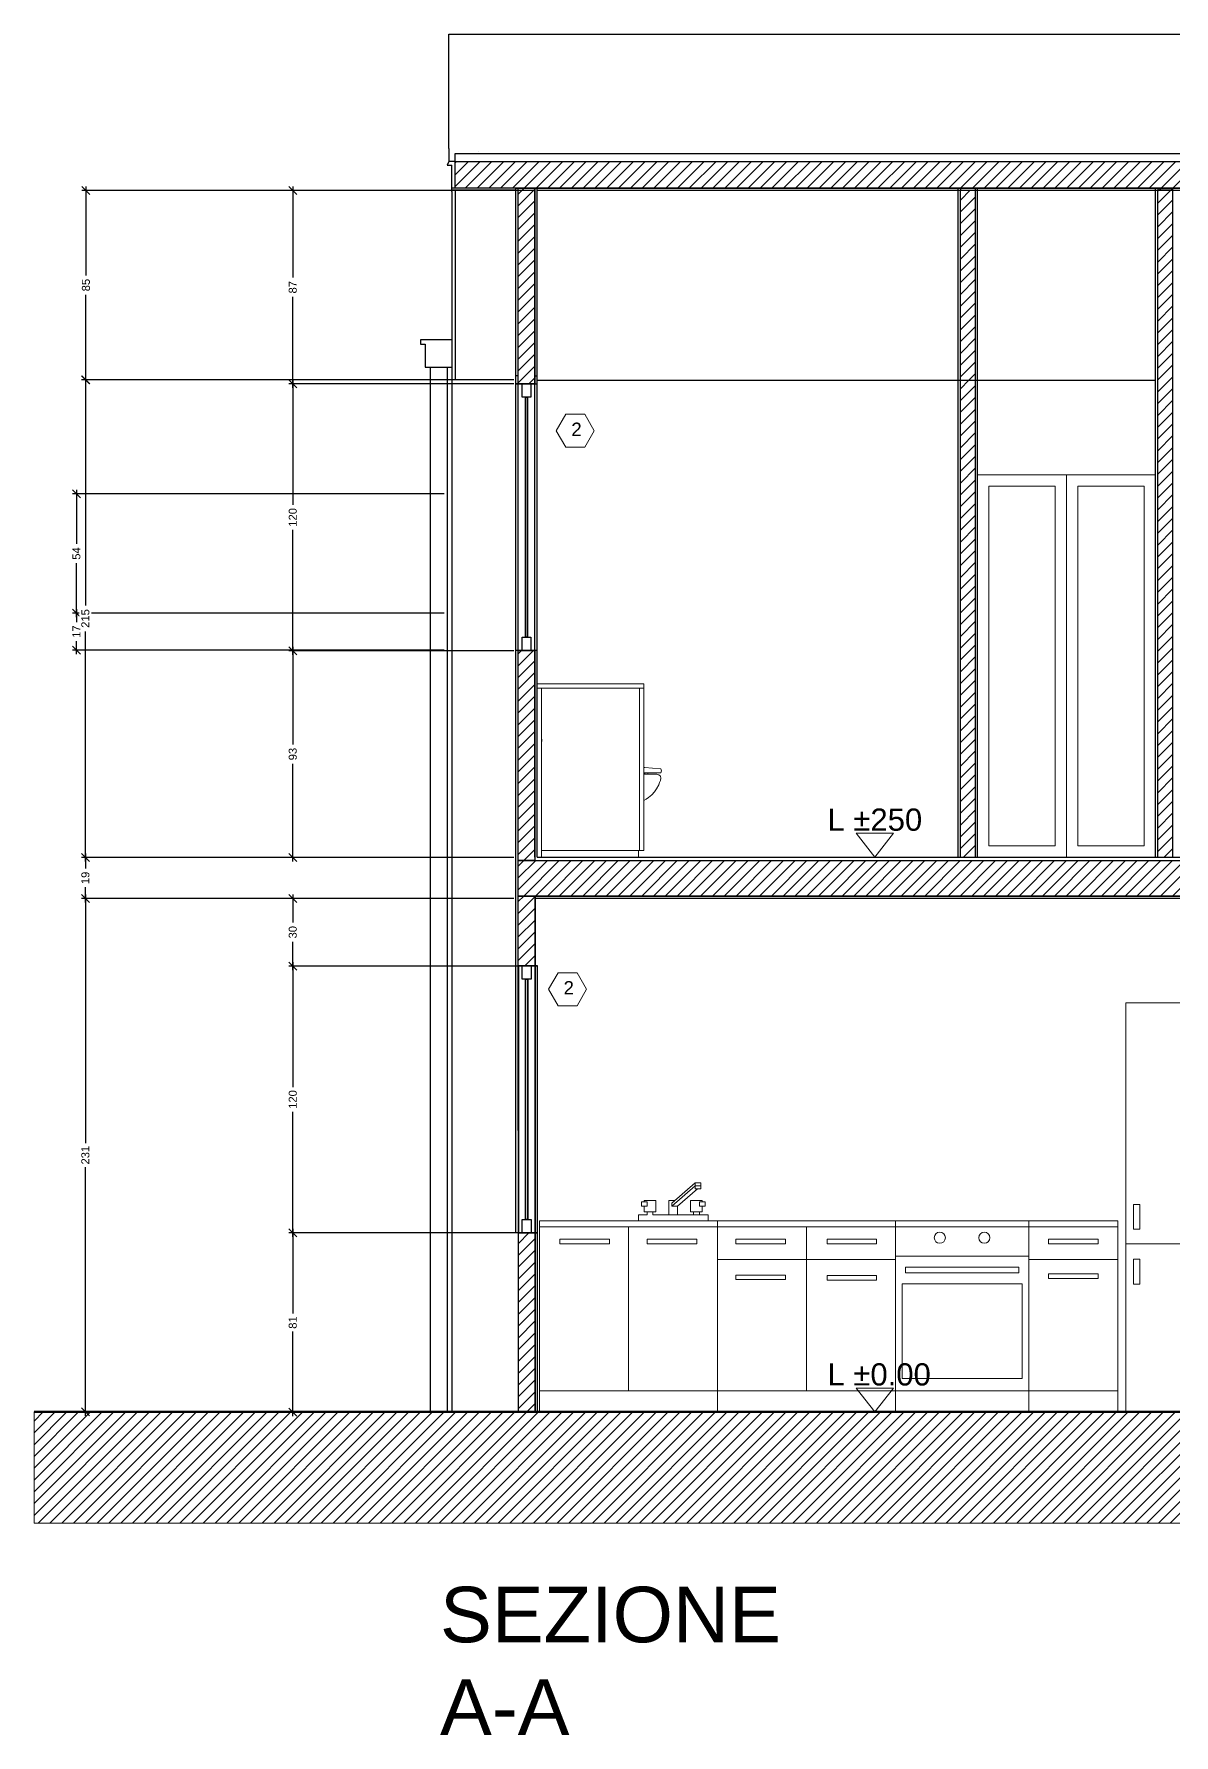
# Model space of a CAD drawing. Header units: centimetres. Extents: x -1332 to 7887, y -608 to 4152.
# Drawn here: x -1332 to -819, y 1661 to 2426 of the extents above; entities that cross this region are included whole.
import ezdxf

# ---------------------------------------------------------------- set-up
doc = ezdxf.new("R2010")
doc.units = ezdxf.units.CM
doc.header["$MEASUREMENT"] = 0
doc.layers.get('DEFPOINTS').update_dxf_attribs({"color": 210})
doc.layers.add('ARREDI', color=252, linetype='Continuous', lineweight=18)
doc.layers.add('NUMERAZIONE', color=30, linetype='Continuous', lineweight=5)
for name, color, linetype in [('INFISSI', 130, 'Continuous'), ('quote nuove', 253, 'Continuous'), ('STRUTTURA', 7, 'Continuous')]:
    doc.layers.add(name, color=color, linetype=linetype)
doc.styles.add('ARIAL', font='Arial.ttf')
doc.styles.get("Standard").update_dxf_attribs({"font": 'Arial.ttf'})
doc.dimstyles.new('TICK_36', dxfattribs={"dimtxt": 3.6, "dimasz": 3.6, "dimexe": 1.8, "dimexo": 1.2, "dimgap": 1.8, "dimtad": 0, "dimdec": 0, "dimzin": 0, "dimdsep": 46, "dimtxsty": 'ARIAL', "dimblk": 'OBLIQUE', "dimcen": 1.8, "dimdle": 1.8, "dimclrd": 256, "dimclrt": 256, "dimadec": 0, "dimazin": 0, "dimtfac": 1, "dimtdec": 0, "dimtmove": 1, "dimatfit": 3, "dimldrblk": 'OPEN90', "dimfxl": 1, "dimtfill": 1, "dimtolj": 1, "dimtzin": 0, "dimarcsym": 0})

# ---------------------------------------------------------------- blocks, each defined once
blk = doc.blocks.new('_Oblique')
at = {"color": 0, "linetype": 'ByBlock', "lineweight": -2}
blk.add_line((-0.5, -0.5), (0.5, 0.5), dxfattribs=at)
blk = doc.blocks.new('*D195')
at = {"layer": 'DEFPOINTS', "color": 0, "transparency": 16777216}
for p in [(-1215.44, 1887.05), (-1113.7, 1887.05), (-1113.7, 1806.49)]:
    blk.add_point(p, dxfattribs=at)
at = {"layer": 'quote nuove', "color": 0, "lineweight": -2, "transparency": 16777216}
for p, q in [((-1114.9, 1887.05), (-1217.24, 1887.05)), ((-1114.9, 1806.49), (-1217.24, 1806.49))]:
    blk.add_line(p, q, dxfattribs=at)
at = {"layer": 'quote nuove', "lineweight": -2, "transparency": 16777216}
for p, q in [((-1215.44, 1888.85), (-1215.44, 1850.81)), ((-1215.44, 1804.69), (-1215.44, 1842.74))]:
    blk.add_line(p, q, dxfattribs=at)
at = {"layer": 'quote nuove', "lineweight": -2, "transparency": 16777216, "xscale": 3.6, "yscale": 3.6, "zscale": 3.6}
for p, rotation in [((-1215.44, 1887.05), 90), ((-1215.44, 1806.49), 270)]:
    blk.add_blockref('_Oblique', p, dxfattribs=dict(at, rotation=rotation))
at = {"layer": 'quote nuove', "transparency": 16777216, "insert": (-1215.44, 1846.77), "char_height": 3.6, "attachment_point": 5, "rotation": 90, "style": 'ARIAL', "bg_fill": 3, "box_fill_scale": 1.25, "bg_fill_color": 256, "bg_fill_true_color": 13158600, "bg_fill_transparency": 0}
blk.add_mtext('\\A1;81', dxfattribs=at)
blk = doc.blocks.new('_Open90')
at = {"color": 0, "linetype": 'ByBlock', "lineweight": -2}
for p, q in [((0, 0), (-1, 0)), ((-0.5, 0.5), (0, 0)), ((0, 0), (-0.5, -0.5))]:
    blk.add_line(p, q, dxfattribs=at)
blk = doc.blocks.new('*D196')
at = {"layer": 'DEFPOINTS', "color": 0, "transparency": 16777216}
for p in [(-1215.44, 2007.12), (-1113.79, 2007.12), (-1113.73, 1887.08)]:
    blk.add_point(p, dxfattribs=at)
at = {"layer": 'quote nuove', "color": 0, "lineweight": -2, "transparency": 16777216}
for p, q in [((-1114.99, 2007.12), (-1217.24, 2007.12)), ((-1114.93, 1887.08), (-1217.24, 1887.08))]:
    blk.add_line(p, q, dxfattribs=at)
at = {"layer": 'quote nuove', "lineweight": -2, "transparency": 16777216}
for p, q in [((-1215.44, 2008.92), (-1215.44, 1952.7)), ((-1215.44, 1885.28), (-1215.44, 1941.5))]:
    blk.add_line(p, q, dxfattribs=at)
at = {"layer": 'quote nuove', "lineweight": -2, "transparency": 16777216, "xscale": 3.6, "yscale": 3.6, "zscale": 3.6}
for p, rotation in [((-1215.44, 2007.12), 90), ((-1215.44, 1887.08), 270)]:
    blk.add_blockref('_Oblique', p, dxfattribs=dict(at, rotation=rotation))
at = {"layer": 'quote nuove', "transparency": 16777216, "insert": (-1215.44, 1947.1), "char_height": 3.6, "attachment_point": 5, "rotation": 90, "style": 'ARIAL', "bg_fill": 3, "box_fill_scale": 1.25, "bg_fill_color": 256, "bg_fill_true_color": 13158600, "bg_fill_transparency": 0}
blk.add_mtext('\\A1;120', dxfattribs=at)
blk = doc.blocks.new('*D197')
at = {"layer": 'DEFPOINTS', "color": 0, "transparency": 16777216}
for p in [(-1215.44, 2037.49), (-1115.06, 2037.49), (-1115.06, 2007.12)]:
    blk.add_point(p, dxfattribs=at)
at = {"layer": 'quote nuove', "color": 0, "lineweight": -2, "transparency": 16777216}
for p, q in [((-1116.26, 2037.49), (-1217.24, 2037.49)), ((-1116.26, 2007.12), (-1217.24, 2007.12))]:
    blk.add_line(p, q, dxfattribs=at)
at = {"layer": 'quote nuove', "lineweight": -2, "transparency": 16777216}
for p, q in [((-1215.44, 2039.29), (-1215.44, 2026.68)), ((-1215.44, 2005.32), (-1215.44, 2017.94))]:
    blk.add_line(p, q, dxfattribs=at)
at = {"layer": 'quote nuove', "lineweight": -2, "transparency": 16777216, "xscale": 3.6, "yscale": 3.6, "zscale": 3.6}
for p, rotation in [((-1215.44, 2037.49), 90), ((-1215.44, 2007.12), 270)]:
    blk.add_blockref('_Oblique', p, dxfattribs=dict(at, rotation=rotation))
at = {"layer": 'quote nuove', "transparency": 16777216, "insert": (-1215.44, 2022.31), "char_height": 3.6, "attachment_point": 5, "rotation": 90, "style": 'ARIAL', "bg_fill": 3, "box_fill_scale": 1.25, "bg_fill_color": 256, "bg_fill_true_color": 13158600, "bg_fill_transparency": 0}
blk.add_mtext('\\A1;30', dxfattribs=at)
blk = doc.blocks.new('*D198')
at = {"layer": 'DEFPOINTS', "color": 0, "transparency": 16777216}
for p in [(-1215.44, 2148.89), (-1114.8, 2148.89), (-1114.8, 2055.99)]:
    blk.add_point(p, dxfattribs=at)
at = {"layer": 'quote nuove', "lineweight": -2, "transparency": 16777216}
for p, q in [((-1215.44, 2150.69), (-1215.44, 2106.82)), ((-1215.44, 2054.19), (-1215.44, 2098.07))]:
    blk.add_line(p, q, dxfattribs=at)
at = {"layer": 'quote nuove', "color": 0, "lineweight": -2, "transparency": 16777216}
for p, q in [((-1116, 2148.89), (-1217.24, 2148.89)), ((-1116, 2055.99), (-1217.24, 2055.99))]:
    blk.add_line(p, q, dxfattribs=at)
at = {"layer": 'quote nuove', "lineweight": -2, "transparency": 16777216, "xscale": 3.6, "yscale": 3.6, "zscale": 3.6}
for p, rotation in [((-1215.44, 2148.89), 90), ((-1215.44, 2055.99), 270)]:
    blk.add_blockref('_Oblique', p, dxfattribs=dict(at, rotation=rotation))
at = {"layer": 'quote nuove', "transparency": 16777216, "insert": (-1215.44, 2102.44), "char_height": 3.6, "attachment_point": 5, "rotation": 90, "style": 'ARIAL', "bg_fill": 3, "box_fill_scale": 1.25, "bg_fill_color": 256, "bg_fill_true_color": 13158600, "bg_fill_transparency": 0}
blk.add_mtext('\\A1;93', dxfattribs=at)
blk = doc.blocks.new('*D199')
at = {"layer": 'DEFPOINTS', "color": 0, "transparency": 16777216}
for p in [(-1215.44, 2268.89), (-1114.8, 2268.89), (-1114.8, 2148.89)]:
    blk.add_point(p, dxfattribs=at)
at = {"layer": 'quote nuove', "color": 0, "lineweight": -2, "transparency": 16777216}
for p, q in [((-1116, 2268.89), (-1217.24, 2268.89)), ((-1116, 2148.89), (-1217.24, 2148.89))]:
    blk.add_line(p, q, dxfattribs=at)
at = {"layer": 'quote nuove', "lineweight": -2, "transparency": 16777216}
for p, q in [((-1215.44, 2270.69), (-1215.44, 2214.49)), ((-1215.44, 2147.09), (-1215.44, 2203.29))]:
    blk.add_line(p, q, dxfattribs=at)
at = {"layer": 'quote nuove', "lineweight": -2, "transparency": 16777216, "xscale": 3.6, "yscale": 3.6, "zscale": 3.6}
for p, rotation in [((-1215.44, 2268.89), 90), ((-1215.44, 2148.89), 270)]:
    blk.add_blockref('_Oblique', p, dxfattribs=dict(at, rotation=rotation))
at = {"layer": 'quote nuove', "transparency": 16777216, "insert": (-1215.44, 2208.89), "char_height": 3.6, "attachment_point": 5, "rotation": 90, "style": 'ARIAL', "bg_fill": 3, "box_fill_scale": 1.25, "bg_fill_color": 256, "bg_fill_true_color": 13158600, "bg_fill_transparency": 0}
blk.add_mtext('\\A1;120', dxfattribs=at)
blk = doc.blocks.new('*D200')
at = {"layer": 'DEFPOINTS', "color": 0, "transparency": 16777216}
for p in [(-1215.44, 2355.9), (-1114.8, 2355.9), (-1114.8, 2268.89)]:
    blk.add_point(p, dxfattribs=at)
at = {"layer": 'quote nuove', "lineweight": -2, "transparency": 16777216}
for p, q in [((-1215.44, 2357.7), (-1215.44, 2316.78)), ((-1215.44, 2267.09), (-1215.44, 2308.01))]:
    blk.add_line(p, q, dxfattribs=at)
at = {"layer": 'quote nuove', "color": 0, "lineweight": -2, "transparency": 16777216}
for p, q in [((-1116, 2355.9), (-1217.24, 2355.9)), ((-1116, 2268.89), (-1217.24, 2268.89))]:
    blk.add_line(p, q, dxfattribs=at)
at = {"layer": 'quote nuove', "lineweight": -2, "transparency": 16777216, "xscale": 3.6, "yscale": 3.6, "zscale": 3.6}
for p, rotation in [((-1215.44, 2355.9), 90), ((-1215.44, 2268.89), 270)]:
    blk.add_blockref('_Oblique', p, dxfattribs=dict(at, rotation=rotation))
at = {"layer": 'quote nuove', "transparency": 16777216, "insert": (-1215.44, 2312.4), "char_height": 3.6, "attachment_point": 5, "rotation": 90, "style": 'ARIAL', "bg_fill": 3, "box_fill_scale": 1.25, "bg_fill_color": 256, "bg_fill_true_color": 13158600, "bg_fill_transparency": 0}
blk.add_mtext('\\A1;87', dxfattribs=at)
blk = doc.blocks.new('*D201')
at = {"layer": 'DEFPOINTS', "color": 0, "transparency": 16777216}
for p in [(-1308.7, 2037.49), (-1114.8, 2037.49), (-1113.7, 1806.59)]:
    blk.add_point(p, dxfattribs=at)
at = {"layer": 'quote nuove', "color": 0, "lineweight": -2, "transparency": 16777216}
for p, q in [((-1116, 2037.49), (-1310.5, 2037.49)), ((-1114.9, 1806.59), (-1310.5, 1806.59))]:
    blk.add_line(p, q, dxfattribs=at)
at = {"layer": 'quote nuove', "lineweight": -2, "transparency": 16777216}
for p, q in [((-1308.7, 2039.29), (-1308.7, 1927.5)), ((-1308.7, 1804.79), (-1308.7, 1916.58))]:
    blk.add_line(p, q, dxfattribs=at)
at = {"layer": 'quote nuove', "lineweight": -2, "transparency": 16777216, "xscale": 3.6, "yscale": 3.6, "zscale": 3.6}
for p, rotation in [((-1308.7, 2037.49), 90), ((-1308.7, 1806.59), 270)]:
    blk.add_blockref('_Oblique', p, dxfattribs=dict(at, rotation=rotation))
at = {"layer": 'quote nuove', "transparency": 16777216, "insert": (-1308.7, 1922.04), "char_height": 3.6, "attachment_point": 5, "rotation": 90, "style": 'ARIAL', "bg_fill": 3, "box_fill_scale": 1.25, "bg_fill_color": 256, "bg_fill_true_color": 13158600, "bg_fill_transparency": 0}
blk.add_mtext('\\A1;231', dxfattribs=at)
blk = doc.blocks.new('*D193')
at = {"layer": 'DEFPOINTS', "color": 0, "transparency": 16777216}
for p in [(-1308.7, 2055.99), (-1114.8, 2055.99), (-1114.8, 2037.49)]:
    blk.add_point(p, dxfattribs=at)
at = {"layer": 'quote nuove', "color": 0, "lineweight": -2, "transparency": 16777216}
for p, q in [((-1116, 2055.99), (-1310.5, 2055.99)), ((-1116, 2037.49), (-1310.5, 2037.49))]:
    blk.add_line(p, q, dxfattribs=at)
at = {"layer": 'quote nuove', "lineweight": -2, "transparency": 16777216}
for p, q in [((-1308.7, 2057.79), (-1308.7, 2050.96)), ((-1308.7, 2035.69), (-1308.7, 2042.53))]:
    blk.add_line(p, q, dxfattribs=at)
at = {"layer": 'quote nuove', "lineweight": -2, "transparency": 16777216, "xscale": 3.6, "yscale": 3.6, "zscale": 3.6}
for p, rotation in [((-1308.7, 2055.99), 90), ((-1308.7, 2037.49), 270)]:
    blk.add_blockref('_Oblique', p, dxfattribs=dict(at, rotation=rotation))
at = {"layer": 'quote nuove', "transparency": 16777216, "insert": (-1308.7, 2046.74), "char_height": 3.6, "attachment_point": 5, "rotation": 90, "style": 'ARIAL', "bg_fill": 3, "box_fill_scale": 1.25, "bg_fill_color": 256, "bg_fill_true_color": 13158600, "bg_fill_transparency": 0}
blk.add_mtext('\\A1;19', dxfattribs=at)
blk = doc.blocks.new('*D202')
at = {"layer": 'DEFPOINTS', "color": 0, "transparency": 16777216}
for p in [(-1312.74, 2165.8), (-1146.23, 2165.8), (-1146.23, 2149.2)]:
    blk.add_point(p, dxfattribs=at)
at = {"layer": 'quote nuove', "color": 0, "lineweight": -2, "transparency": 16777216}
for p, q in [((-1147.43, 2165.8), (-1314.54, 2165.8)), ((-1147.43, 2149.2), (-1314.54, 2149.2))]:
    blk.add_line(p, q, dxfattribs=at)
at = {"layer": 'quote nuove', "lineweight": -2, "transparency": 16777216}
for p, q in [((-1312.74, 2167.6), (-1312.74, 2161.71)), ((-1312.74, 2147.4), (-1312.74, 2153.29))]:
    blk.add_line(p, q, dxfattribs=at)
at = {"layer": 'quote nuove', "lineweight": -2, "transparency": 16777216, "xscale": 3.6, "yscale": 3.6, "zscale": 3.6}
for p, rotation in [((-1312.74, 2165.8), 90), ((-1312.74, 2149.2), 270)]:
    blk.add_blockref('_Oblique', p, dxfattribs=dict(at, rotation=rotation))
at = {"layer": 'quote nuove', "transparency": 16777216, "insert": (-1312.74, 2157.5), "char_height": 3.6, "attachment_point": 5, "rotation": 90, "style": 'ARIAL', "bg_fill": 3, "box_fill_scale": 1.25, "bg_fill_color": 256, "bg_fill_true_color": 13158600, "bg_fill_transparency": 0}
blk.add_mtext('\\A1;17', dxfattribs=at)
blk = doc.blocks.new('*D203')
at = {"layer": 'DEFPOINTS', "color": 0, "transparency": 16777216}
for p in [(-1312.74, 2219.48), (-1146.23, 2219.48), (-1146.23, 2165.8)]:
    blk.add_point(p, dxfattribs=at)
at = {"layer": 'quote nuove', "color": 0, "lineweight": -2, "transparency": 16777216}
for p, q in [((-1147.43, 2219.48), (-1314.54, 2219.48)), ((-1147.43, 2165.8), (-1314.54, 2165.8))]:
    blk.add_line(p, q, dxfattribs=at)
at = {"layer": 'quote nuove', "lineweight": -2, "transparency": 16777216}
for p, q in [((-1312.74, 2221.28), (-1312.74, 2197.01)), ((-1312.74, 2164), (-1312.74, 2188.27))]:
    blk.add_line(p, q, dxfattribs=at)
at = {"layer": 'quote nuove', "lineweight": -2, "transparency": 16777216, "xscale": 3.6, "yscale": 3.6, "zscale": 3.6}
for p, rotation in [((-1312.74, 2219.48), 90), ((-1312.74, 2165.8), 270)]:
    blk.add_blockref('_Oblique', p, dxfattribs=dict(at, rotation=rotation))
at = {"layer": 'quote nuove', "transparency": 16777216, "insert": (-1312.74, 2192.64), "char_height": 3.6, "attachment_point": 5, "rotation": 90, "style": 'ARIAL', "bg_fill": 3, "box_fill_scale": 1.25, "bg_fill_color": 256, "bg_fill_true_color": 13158600, "bg_fill_transparency": 0}
blk.add_mtext('\\A1;54', dxfattribs=at)
blk = doc.blocks.new('*D213')
at = {"layer": 'DEFPOINTS', "color": 0, "transparency": 16777216}
for p in [(-1308.7, 2270.82), (-1115.8, 2270.82), (-1114.8, 2055.99)]:
    blk.add_point(p, dxfattribs=at)
at = {"layer": 'quote nuove', "lineweight": -2, "transparency": 16777216}
for p, q in [((-1308.7, 2272.62), (-1308.7, 2169.23)), ((-1308.7, 2054.19), (-1308.7, 2157.58))]:
    blk.add_line(p, q, dxfattribs=at)
at = {"layer": 'quote nuove', "color": 0, "lineweight": -2, "transparency": 16777216}
for p, q in [((-1117, 2270.82), (-1310.5, 2270.82)), ((-1116, 2055.99), (-1310.5, 2055.99))]:
    blk.add_line(p, q, dxfattribs=at)
at = {"layer": 'quote nuove', "lineweight": -2, "transparency": 16777216, "xscale": 3.6, "yscale": 3.6, "zscale": 3.6}
for p, rotation in [((-1308.7, 2270.82), 90), ((-1308.7, 2055.99), 270)]:
    blk.add_blockref('_Oblique', p, dxfattribs=dict(at, rotation=rotation))
at = {"layer": 'quote nuove', "transparency": 16777216, "insert": (-1308.7, 2163.41), "char_height": 3.6, "attachment_point": 5, "rotation": 90, "style": 'ARIAL', "bg_fill": 3, "box_fill_scale": 1.25, "bg_fill_color": 256, "bg_fill_true_color": 13158600, "bg_fill_transparency": 0}
blk.add_mtext('\\A1;215', dxfattribs=at)
blk = doc.blocks.new('*D214')
at = {"layer": 'DEFPOINTS', "color": 0, "transparency": 16777216}
for p in [(-1308.46, 2355.9), (-1105.3, 2355.9), (-1115.8, 2270.82)]:
    blk.add_point(p, dxfattribs=at)
at = {"layer": 'quote nuove', "lineweight": -2, "transparency": 16777216}
for p, q in [((-1308.46, 2357.7), (-1308.46, 2317.75)), ((-1308.46, 2269.02), (-1308.46, 2308.97))]:
    blk.add_line(p, q, dxfattribs=at)
at = {"layer": 'quote nuove', "color": 0, "lineweight": -2, "transparency": 16777216}
for p, q in [((-1106.5, 2355.9), (-1310.26, 2355.9)), ((-1117, 2270.82), (-1310.26, 2270.82))]:
    blk.add_line(p, q, dxfattribs=at)
at = {"layer": 'quote nuove', "lineweight": -2, "transparency": 16777216, "xscale": 3.6, "yscale": 3.6, "zscale": 3.6}
for p, rotation in [((-1308.46, 2355.9), 90), ((-1308.46, 2270.82), 270)]:
    blk.add_blockref('_Oblique', p, dxfattribs=dict(at, rotation=rotation))
at = {"layer": 'quote nuove', "transparency": 16777216, "insert": (-1308.46, 2313.36), "char_height": 3.6, "attachment_point": 5, "rotation": 90, "style": 'ARIAL', "bg_fill": 3, "box_fill_scale": 1.25, "bg_fill_color": 256, "bg_fill_true_color": 13158600, "bg_fill_transparency": 0}
blk.add_mtext('\\A1;85', dxfattribs=at)

msp = doc.modelspace()

# ---------------------------------------------------------------- hatches: boundary and pattern name
at = {"layer": 'INFISSI'}
h = msp.add_hatch(color=4, dxfattribs=at)
h.dxf.hatch_style = 1
h.paths.add_polyline_path([(-1109.81, 2262.99), (-1110.81, 2262.99), (-1110.81, 2154.99), (-1109.81, 2154.99)])
h = msp.add_hatch(color=4, dxfattribs=at)
h.dxf.hatch_style = 1
h.paths.add_polyline_path([(-1109.71, 2001.15), (-1110.71, 2001.15), (-1110.71, 1893.15), (-1109.71, 1893.15)])
at = {"layer": 'STRUTTURA'}
h = msp.add_hatch(dxfattribs=at)
h.set_pattern_fill('ANSI31', color=0, scale=30)
h.paths.add_polyline_path([(-1142.46, 2369), (-1142.45, 2357), (-385.76, 2357), (-385.76, 2369)])
h = msp.add_hatch(dxfattribs=at)
h.set_pattern_fill('ANSI31', color=0, scale=30)
h.paths.add_polyline_path([(-1106.56, 2148.99), (-1114.06, 2148.99), (-1114.06, 2054.59), (-1106.56, 2054.59)])
h.paths.add_polyline_path([(-1114.06, 2268.98), (-1106.56, 2268.98), (-1106.56, 2357), (-1114.06, 2357)])
h = msp.add_hatch(dxfattribs=at)
h.set_pattern_fill('ANSI31', color=256, scale=30)
h.paths.add_polyline_path([(-826.44, 2056.09), (-819.65, 2056.09), (-819.65, 2357), (-826.44, 2357)])
h.paths.add_polyline_path([(-908.44, 2270.6), (-915.23, 2270.6), (-915.23, 2056.09), (-908.44, 2056.09)])
h = msp.add_hatch(dxfattribs=at)
h.set_pattern_fill('ANSI31', color=256, scale=30)
h.paths.add_polyline_path([(-915.23, 2270.6), (-908.44, 2270.6), (-908.44, 2356), (-915.23, 2356)])
h = msp.add_hatch(dxfattribs=at)
h.set_pattern_fill('ANSI31', color=0, scale=30)
h.paths.add_polyline_path([(-414.26, 2054.59), (-1114.06, 2054.59), (-1114.06, 2038.59), (-1106.46, 2038.59), (-414.26, 2038.59)])
h = msp.add_hatch(dxfattribs=at)
h.set_pattern_fill('ANSI31', color=0, scale=30)
h.paths.add_polyline_path([(-1113.96, 1806.59), (-1106.46, 1806.59), (-1106.46, 1887.15), (-1114, 1887.15)])
h.paths.add_polyline_path([(-1114.04, 2007.21), (-1106.46, 2007.21), (-1106.46, 2038.59), (-1114.06, 2038.59)])

# ---------------------------------------------------------------- linework, layer by layer
for p, q in [((-1142.47, 2369), (-1145.21, 2369)), ((-819.65, 2356), (-826.44, 2356)), ((-1103.56, 2109.09), (-1103.56, 2109.09)), ((-1103.56, 2109.09), (-1103.56, 2108.09))]:
    msp.add_line(p, q)
at = {"layer": 'ARREDI'}
for p, q in [((-907.44, 2228.09), (-907.44, 2056.09)), ((-867.44, 2056.09), (-867.44, 2228.09)), ((-827.44, 2228.09), (-867.44, 2228.09)), ((-867.44, 2228.09), (-867.44, 2056.09)), ((-1064.56, 2134.09), (-1105.56, 2134.09)), ((-1105.56, 2134.09), (-1057.56, 2134.09)), ((-1057.56, 2132.09), (-1105.56, 2132.09)), ((-1103.56, 2132.09), (-1103.56, 2132.09)), ((-1103.56, 2132.09), (-1103.56, 2061.09)), ((-1057.56, 2132.09), (-1059.56, 2132.09)), ((-1059.56, 2132.09), (-1059.56, 2059.09)), ((-1057.56, 2134.09), (-1057.56, 2059.09)), ((-1057.56, 2134.09), (-1057.56, 2132.09)), ((-1057.17, 2096.37), (-1057.56, 2096.39)), ((-1053.65, 2096.07), (-1057.17, 2096.37)), ((-1055.63, 2093.93), (-1057.56, 2093.93)), ((-1056.27, 2093.33), (-1057.56, 2093.33)), ((-1056.99, 2093.46), (-1057.26, 2093.93)), ((-1056.62, 2093.33), (-1056.99, 2093.46)), ((-1056.27, 2093.33), (-1055.91, 2093.46)), ((-1051.68, 2093.33), (-1056.27, 2093.33)), ((-1055.91, 2093.46), (-1055.63, 2093.93)), ((-1055.63, 2093.93), (-1049.86, 2093.93)), ((-1049.95, 2095.77), (-1053.65, 2096.07)), ((-1051.83, 2086.79), (-1050.88, 2088.59)), ((-1050.78, 2093.12), (-1051.68, 2093.33)), ((-1050.88, 2088.59), (-1050.47, 2089.63)), ((-1050.14, 2092.49), (-1050.78, 2093.12)), ((-1050.47, 2089.63), (-1050.14, 2090.63)), ((-1049.88, 2091.62), (-1050.14, 2092.49)), ((-1050.14, 2090.63), (-1049.88, 2091.62)), ((-1049.64, 2094.9), (-1049.95, 2095.77)), ((-1049.86, 2093.93), (-1049.64, 2094.9)), ((-1103.56, 2084.09), (-1103.56, 2085.09)), ((-1103.56, 2059.09), (-1103.56, 2084.09)), ((-1057.56, 2081.59), (-1056.55, 2082.11)), ((-1056.55, 2082.11), (-1055.48, 2082.88)), ((-1055.48, 2082.88), (-1053.93, 2084.17)), ((-1053.93, 2084.17), (-1052.82, 2085.42)), ((-1052.82, 2085.42), (-1051.83, 2086.79)), ((-1103.56, 2061.09), (-1103.56, 2061.09)), ((-1103.56, 2059.09), (-1057.56, 2059.09)), ((-1103.56, 2059.09), (-1103.56, 2056.09)), ((-1060.01, 2056.09), (-1060.01, 2059.09)), ((-888.17, 2056.09), (-848.17, 2056.09)), ((-840.79, 1990.59), (-840.79, 1806.59)), ((-1044.99, 1900.41), (-1034.55, 1909.54)), ((-1034.55, 1908.24), (-1044.99, 1899.11)), ((-1033.4, 1906.95), (-1042.38, 1899.11)), ((-1034.55, 1908.24), (-1034.55, 1909.54)), ((-1034.55, 1909.54), (-1031.94, 1909.54)), ((-1034.55, 1906.94), (-1034.55, 1908.24)), ((-1031.94, 1908.24), (-1034.55, 1908.24)), ((-1031.94, 1906.94), (-1034.55, 1906.94)), ((-1031.94, 1909.54), (-1031.94, 1908.24)), ((-1031.94, 1908.24), (-1031.94, 1906.94)), ((-1046.29, 1901.72), (-1043.5, 1901.72)), ((-1046.29, 1895.2), (-1046.29, 1901.72)), ((-1044.99, 1899.11), (-1044.99, 1900.41)), ((-1042.38, 1899.11), (-1044.99, 1899.11)), ((-1042.38, 1899.11), (-1042.38, 1895.2)), ((-1024.46, 1892.59), (-1104.46, 1892.59)), ((-1104.46, 1892.59), (-1104.46, 1806.59)), ((-1104.46, 1889.88), (-1054.57, 1889.88)), ((-1056.07, 1895.2), (-1056.07, 1896.5)), ((-1024.46, 1889.88), (-1054.57, 1889.88)), ((-1053.46, 1896.5), (-1053.46, 1895.2)), ((-1035.2, 1896.5), (-1035.2, 1895.2)), ((-1032.6, 1895.2), (-1032.6, 1896.5)), ((-1024.46, 1892.59), (-944.46, 1892.59)), ((-1024.46, 1889.88), (-844.46, 1889.88)), ((-1024.46, 1813.03), (-1024.46, 1889.88)), ((-984.46, 1889.88), (-984.46, 1816.03)), ((-944.46, 1892.59), (-944.46, 1806.59)), ((-884.46, 1892.59), (-884.46, 1806.59)), ((-884.46, 1892.59), (-844.46, 1892.59)), ((-844.46, 1892.59), (-844.46, 1806.59)), ((-944.46, 1806.59), (-944.46, 1886.59)), ((-884.46, 1886.59), (-884.46, 1806.59)), ((-1024.46, 1875.06), (-944.46, 1875.06)), ((-944.46, 1876.59), (-884.46, 1876.59)), ((-884.46, 1875.06), (-844.46, 1875.06)), ((-1024.46, 1816.03), (-1104.46, 1816.03)), ((-1024.46, 1816.03), (-944.46, 1816.03)), ((-944.46, 1816.03), (-884.46, 1816.03)), ((-884.46, 1816.03), (-844.46, 1816.03)), ((-1024.46, 1813.03), (-1024.46, 1806.59))]:
    msp.add_line(p, q, dxfattribs=at)
at = {"layer": 'ARREDI', "color": 8}
for p, q in [((-781.29, 1990.59), (-840.79, 1990.59)), ((-1064.46, 1889.88), (-1064.46, 1816.03)), ((-1024.46, 1892.59), (-1024.46, 1806.59)), ((-781.29, 1882.17), (-840.79, 1882.17))]:
    msp.add_line(p, q, dxfattribs=at)
at = {"layer": 'ARREDI'}
for points in [[(-907.44, 2228.09), (-867.44, 2228.09), (-867.44, 2056.09), (-907.44, 2056.09)], [(-867.44, 2228.09), (-827.44, 2228.09), (-827.44, 2056.09), (-867.44, 2056.09)], [(-902.35, 2222.99), (-872.54, 2222.99), (-872.54, 2061.18), (-902.35, 2061.18)], [(-862.35, 2222.99), (-832.54, 2222.99), (-832.54, 2061.18), (-862.35, 2061.18)], [(-1058.68, 1899.11), (-1058.68, 1901.07), (-1056.07, 1901.07), (-1056.07, 1899.11)], [(-1029.99, 1899.11), (-1029.99, 1901.07), (-1032.6, 1901.07), (-1032.6, 1899.11)], [(-1095.37, 1884.21), (-1073.07, 1884.21), (-1073.07, 1882.21), (-1095.37, 1882.21)], [(-1056.1, 1884.21), (-1033.79, 1884.21), (-1033.79, 1882.21), (-1056.1, 1882.21)], [(-1016.16, 1884.21), (-993.85, 1884.21), (-993.85, 1882.21), (-1016.16, 1882.21)], [(-975.16, 1884.21), (-952.86, 1884.21), (-952.86, 1882.21), (-975.16, 1882.21)], [(-875.62, 1884.21), (-853.31, 1884.21), (-853.31, 1882.21), (-875.62, 1882.21)], [(-1016.16, 1868.14), (-993.85, 1868.14), (-993.85, 1866.15), (-1016.16, 1866.15)], [(-975.16, 1867.9), (-952.86, 1867.9), (-952.86, 1865.9), (-975.16, 1865.9)], [(-939.96, 1869.15), (-888.96, 1869.15), (-888.96, 1871.72), (-939.96, 1871.72)], [(-875.62, 1868.63), (-853.31, 1868.63), (-853.31, 1866.63), (-875.62, 1866.63)], [(-887.46, 1864.21), (-887.46, 1821.59), (-941.46, 1821.59), (-941.46, 1864.21)]]:
    msp.add_lwpolyline(points, close=True, dxfattribs=at)
for points in [[(-1057.38, 1901.07), (-1057.38, 1901.72), (-1052.16, 1901.72), (-1052.16, 1896.5), (-1057.38, 1896.5), (-1057.38, 1899.11)], [(-1031.29, 1901.07), (-1031.29, 1901.72), (-1036.51, 1901.72), (-1036.51, 1896.5), (-1031.29, 1896.5), (-1031.29, 1899.11)], [(-837.32, 1899.87), (-837.32, 1888.75), (-834.54, 1888.75), (-834.54, 1899.87), (-837.32, 1899.87)], [(-834.54, 1899.87), (-834.54, 1888.75), (-837.32, 1888.75), (-837.32, 1899.87), (-834.54, 1899.87)], [(-1053.46, 1895.2), (-1028.68, 1895.2), (-1028.68, 1892.59), (-1059.99, 1892.59), (-1059.99, 1895.2), (-1056.07, 1895.2)], [(-884.46, 1887.59), (-884.46, 1892.59), (-944.46, 1892.59), (-944.46, 1887.59)], [(-837.32, 1875.22), (-837.32, 1864.1), (-834.54, 1864.1), (-834.54, 1875.22), (-837.32, 1875.22)], [(-834.54, 1875.22), (-834.54, 1864.1), (-837.32, 1864.1), (-837.32, 1875.22), (-834.54, 1875.22)]]:
    msp.add_lwpolyline(points, dxfattribs=at)
for centre in [(-924.46, 1884.91), (-904.46, 1884.91)]:
    msp.add_circle(centre, 2.5, dxfattribs=at)
at = {"layer": 'INFISSI', "color": 4}
for p, q in [((-1106.56, 2056.09), (-1106.56, 2272.59)), ((-1105.56, 2056.09), (-1105.56, 2272.59)), ((-1115.06, 2148.99), (-1115.06, 2268.98)), ((-1110.81, 2154.99), (-1110.81, 2262.99)), ((-1109.81, 2154.99), (-1109.81, 2262.99))]:
    msp.add_line(p, q, dxfattribs=at)
at = {"layer": 'INFISSI'}
for p, q in [((-1113.96, 1806.59), (-1114.06, 2059.39)), ((-1110.71, 1893.15), (-1110.71, 2001.15)), ((-1109.71, 1893.15), (-1109.71, 2001.15))]:
    msp.add_line(p, q, dxfattribs=at)
at = {"layer": 'INFISSI', "color": 4}
msp.add_lwpolyline([(-1114.06, 2056.09), (-1114.06, 2272.59)], dxfattribs=at)
at = {"layer": 'INFISSI'}
for points in [[(-1110.81, 2262.99), (-1109.81, 2262.99), (-1109.81, 2154.99), (-1110.81, 2154.99)], [(-1115.06, 2007.21), (-1114, 2007.21), (-1114, 1887.15), (-1115.06, 1887.15)], [(-1106.46, 1887.15), (-1105.46, 1887.15), (-1105.46, 2007.21), (-1106.46, 2007.21)], [(-1110.71, 2001.15), (-1109.71, 2001.15), (-1109.71, 1893.15), (-1110.71, 1893.15)]]:
    msp.add_lwpolyline(points, close=True, dxfattribs=at)
msp.add_lwpolyline([(-1106.46, 1806.59), (-1106.46, 2037.59)], dxfattribs=at)
at = {"layer": 'NUMERAZIONE'}
for points in [[(-1079.84, 2247.86), (-1084.12, 2255.27), (-1092.67, 2255.27), (-1096.94, 2247.86), (-1092.67, 2240.46), (-1084.12, 2240.46)], [(-962.12, 2066.82), (-953.68, 2056.09), (-945.23, 2066.82)], [(-1083.34, 1996.67), (-1087.61, 2004.08), (-1096.16, 2004.08), (-1100.44, 1996.67), (-1096.16, 1989.27), (-1087.61, 1989.27)], [(-962.12, 1817.32), (-953.68, 1806.59), (-945.23, 1817.32)]]:
    msp.add_lwpolyline(points, close=True, dxfattribs=at)
at = {"layer": 'STRUTTURA'}
for p, q in [((-1145.21, 2374.78), (-1145.21, 2369)), ((-1142.45, 2357), (-1142.47, 2372.6)), ((-1131.75, 2373.54), (-1131.75, 2373.54)), ((-1145.21, 2369), (-1145.96, 2367.28)), ((-1145.96, 2367.28), (-1143.97, 2367.28)), ((-1143.97, 2355.5), (-1143.97, 2367.28)), ((-1115.06, 2357), (-1143.97, 2357)), ((-1115.06, 2357), (-766.36, 2357)), ((-1115.06, 2356), (-1143.97, 2356)), ((-1105.56, 2356), (-826.44, 2356)), ((-819.65, 2356), (-755.04, 2356)), ((-1143.97, 2270.91), (-1116.06, 2270.91)), ((-1143.97, 2270.91), (-1143.97, 1806.59)), ((-1115.06, 2268.98), (-1105.56, 2268.98)), ((-1112.31, 2262.99), (-1112.31, 2268.99)), ((-1108.31, 2268.99), (-1108.31, 2262.99)), ((-1105.56, 2270.6), (-827.44, 2270.6)), ((-1108.31, 2262.99), (-1112.31, 2262.99)), ((-1112.31, 2154.99), (-1108.31, 2154.99)), ((-1112.31, 2148.99), (-1112.31, 2154.99)), ((-1110.81, 2154.99), (-1110.31, 2154.99)), ((-1110.31, 2154.99), (-1109.81, 2154.99)), ((-1108.31, 2154.99), (-1108.31, 2148.99)), ((-1105.56, 2148.99), (-1115.06, 2148.99)), ((-1115.06, 2007.21), (-1115.06, 2148.99)), ((-1112.31, 2148.99), (-1108.31, 2148.99)), ((-1106.56, 2056.09), (-1106.56, 2149.09)), ((-1115.06, 2007.21), (-1105.46, 2007.21)), ((-1112.21, 2001.15), (-1112.21, 2007.15)), ((-1108.21, 2007.15), (-1108.21, 2001.15)), ((-1108.21, 2001.15), (-1112.21, 2001.15)), ((-1112.21, 1893.15), (-1108.21, 1893.15)), ((-1112.21, 1887.15), (-1112.21, 1893.15)), ((-1110.71, 1893.15), (-1110.21, 1893.15)), ((-1110.21, 1893.15), (-1109.71, 1893.15)), ((-1108.21, 1893.15), (-1108.21, 1887.15)), ((-1105.46, 1887.15), (-1115.06, 1887.15)), ((-1105.46, 1806.59), (-1105.46, 1887.15)), ((-1115.06, 1806.59), (-413.16, 1806.59)), ((-884.46, 1806.59), (-944.46, 1806.59))]:
    msp.add_line(p, q, dxfattribs=at)
at = {"layer": 'STRUTTURA', "color": 8}
for p, q in [((-1105.46, 1806.59), (-1105.46, 1892.59)), ((-1104.46, 1806.59), (-1024.46, 1806.59))]:
    msp.add_line(p, q, dxfattribs=at)
at = {"layer": 'STRUTTURA', "lineweight": 100}
for p, q in [((-266.13, 1806.59), (-1331.81, 1806.59)), ((-1115.06, 1806.59), (-298.86, 1806.59))]:
    msp.add_line(p, q, dxfattribs=at)
at = {"layer": 'STRUTTURA'}
for points in [[(-1145.21, 2374.78), (-1145.21, 2426.28), (-383.02, 2426.28), (-383.02, 2374.78)], [(-1142.47, 2372.6), (-383.02, 2372.6)], [(-1142.47, 2369), (-383.02, 2369)], [(-1114.06, 2268.98), (-1115.06, 2268.98), (-1115.06, 2357)], [(-1114.06, 2272.59), (-1114.06, 2357)], [(-1106.56, 2272.59), (-1106.56, 2357)], [(-1106.56, 2272.59), (-1105.56, 2272.59), (-1105.56, 2357)], [(-916.23, 2056.09), (-916.23, 2357)], [(-907.44, 2056.09), (-907.44, 2357)], [(-827.44, 2056.09), (-827.44, 2357)], [(-1143.97, 2355.5), (-1143.97, 2270.91)], [(-1142.47, 2356), (-1142.47, 2270.91)], [(-915.23, 2056.09), (-915.23, 2356)], [(-908.44, 2056.09), (-908.44, 2356)], [(-826.44, 2056.09), (-826.44, 2356)], [(-819.65, 2056.09), (-819.65, 2356)], [(-1143.97, 2288.77), (-1157.97, 2288.77), (-1157.97, 2286.77), (-1155.97, 2286.77), (-1155.97, 2276.39), (-1143.97, 2276.39)], [(-1153.47, 1806.59), (-1153.47, 2276.39)], [(-1145.97, 2276.39), (-1145.97, 1806.59)], [(-1114.06, 2272.59), (-1115.06, 2272.59)], [(-1106.56, 2272.59), (-1105.56, 2272.59)], [(-1106.56, 2054.59), (-421.66, 2054.59)], [(-1105.56, 2056.09), (-421.66, 2056.09)], [(-1106.48, 2038.59), (-421.77, 2038.59)], [(-1106.46, 2037.59), (-723.67, 2037.59)], [(-1112.96, 1806.59), (-1100.96, 1806.59)], [(-1104.46, 1806.59), (-1101.46, 1806.59)], [(-1024.46, 1806.59), (-1027.46, 1806.59)]]:
    msp.add_lwpolyline(points, dxfattribs=at)
for points in [[(-1142.46, 2369), (-385.76, 2369), (-385.76, 2357), (-1142.46, 2357)], [(-1114.06, 2357), (-1106.56, 2357), (-1106.56, 2268.98), (-1114.06, 2268.98)], [(-1114.06, 2357), (-1106.56, 2357), (-1106.56, 2268.98), (-1114.06, 2268.98)], [(-915.23, 2356), (-908.44, 2356), (-908.44, 2357), (-915.23, 2357)], [(-826.44, 2356), (-819.65, 2356), (-819.65, 2357), (-826.44, 2357)], [(-1106.56, 2054.59), (-1114.06, 2054.59), (-1114.06, 2148.99), (-1106.56, 2148.99)], [(-1114.06, 2148.99), (-1106.56, 2148.99), (-1106.56, 2054.59), (-1114.06, 2054.59)], [(-1114.06, 2054.59), (-414.19, 2054.59), (-414.19, 2038.59), (-1114.06, 2038.59)], [(-1114.06, 2038.59), (-1106.46, 2038.59), (-1106.46, 2007.21), (-1114.06, 2007.21)], [(-1114.06, 2038.59), (-1106.46, 2038.59), (-1106.46, 2007.21), (-1114.06, 2007.21)], [(-1112.21, 2007.15), (-1108.21, 2007.15), (-1108.21, 2001.15), (-1112.21, 2001.15)], [(-1112.21, 1893.15), (-1108.21, 1893.15), (-1108.21, 1887.15), (-1112.21, 1887.15)], [(-1114, 1887.15), (-1106.46, 1887.15), (-1106.46, 1806.59), (-1114, 1806.59)]]:
    msp.add_lwpolyline(points, close=True, dxfattribs=at)

# ---------------------------------------------------------------- texts
at = {"layer": 'NUMERAZIONE'}
for s, p in [('L ±250', (-974.96, 2067.96)), ('L ±0.00', (-974.96, 1818.46))]:
    msp.add_text(s, height=9.989, dxfattribs=at).set_placement(p)
at = {"layer": 'NUMERAZIONE', "ltscale": 0.1, "char_height": 6, "attachment_point": 1}
for insert in [(-1090.17, 2251.51), (-1093.66, 2000.32)]:
    msp.add_mtext_dynamic_manual_height_columns('2', width=0.5819, gutter_width=12.5, heights=[0], dxfattribs=dict(at, insert=insert))
at = {"layer": 'STRUTTURA', "ltscale": 0.1, "insert": (-1149.22, 1727.96), "char_height": 25, "attachment_point": 1}
msp.add_mtext_dynamic_manual_height_columns('SEZIONE A-A', width=23.9932, gutter_width=12.5, heights=[0], dxfattribs=at)

# ---------------------------------------------------------------- next in the draw order: dimensions: what is measured, and where the dimension line sits
at = {"layer": 'quote nuove'}
for base, p1, p2, picture, middle in [((-1215.44, 2148.89), (-1114.8, 2055.99), (-1114.8, 2148.89), '*D198', (-1215.44, 2102.44)), ((-1215.44, 1887.05), (-1113.7, 1806.49), (-1113.7, 1887.05), '*D195', (-1215.44, 1846.77))]:
    dim = msp.add_linear_dim(base=base, p1=p1, p2=p2, angle=90, dimstyle='TICK_36', dxfattribs=at)
    dim.commit()
    dim.dimension.update_dxf_attribs({"geometry": picture, "text_midpoint": middle})

# ---------------------------------------------------------------- next in the draw order: dimensions: what is measured, and where the dimension line sits
for base, p1, p2, picture, middle in [((-1215.44, 2268.89), (-1114.8, 2148.89), (-1114.8, 2268.89), '*D199', (-1215.44, 2208.89)), ((-1215.44, 2007.12), (-1113.73, 1887.08), (-1113.79, 2007.12), '*D196', (-1215.44, 1947.1))]:
    dim = msp.add_linear_dim(base=base, p1=p1, p2=p2, angle=90, dimstyle='TICK_36', dxfattribs=at)
    dim.commit()
    dim.dimension.update_dxf_attribs({"geometry": picture, "text_midpoint": middle})

# ---------------------------------------------------------------- next in the draw order: dimensions: what is measured, and where the dimension line sits
for base, p1, p2, picture, middle in [((-1215.44, 2355.9), (-1114.8, 2268.89), (-1114.8, 2355.9), '*D200', (-1215.44, 2312.4)), ((-1312.74, 2165.8), (-1146.23, 2149.2), (-1146.23, 2165.8), '*D202', (-1312.74, 2157.5)), ((-1215.44, 2037.49), (-1115.06, 2007.12), (-1115.06, 2037.49), '*D197', (-1215.44, 2022.31))]:
    dim = msp.add_linear_dim(base=base, p1=p1, p2=p2, angle=90, dimstyle='TICK_36', dxfattribs=at)
    dim.commit()
    dim.dimension.update_dxf_attribs({"geometry": picture, "text_midpoint": middle})

# ---------------------------------------------------------------- next in the draw order: dimensions: what is measured, and where the dimension line sits
for base, p1, p2, picture, middle in [((-1312.74, 2219.48), (-1146.23, 2165.8), (-1146.23, 2219.48), '*D203', (-1312.74, 2192.64)), ((-1308.7, 2037.49), (-1113.7, 1806.59), (-1114.8, 2037.49), '*D201', (-1308.7, 1922.04))]:
    dim = msp.add_linear_dim(base=base, p1=p1, p2=p2, angle=90, dimstyle='TICK_36', dxfattribs=at)
    dim.commit()
    dim.dimension.update_dxf_attribs({"geometry": picture, "text_midpoint": middle})

# ---------------------------------------------------------------- next in the draw order: hatches: boundary and pattern name
at = {"layer": 'ARREDI'}
h = msp.add_hatch(dxfattribs=at)
h.set_pattern_fill('ANSI31', color=0, scale=30)
h.paths.add_polyline_path([(-1331.81, 1806.59), (-1331.81, 1756.59), (-266.13, 1756.59), (-266.13, 1806.59)])

# ---------------------------------------------------------------- next in the draw order: linework, layer by layer
msp.add_lwpolyline([(-1331.81, 1806.59), (-266.13, 1806.59), (-266.13, 1756.59), (-1331.81, 1756.59)], close=True, dxfattribs=at)

# ---------------------------------------------------------------- next in the draw order: dimensions: what is measured, and where the dimension line sits
at = {"layer": 'quote nuove'}
dim = msp.add_linear_dim(base=(-1308.69931792, 2055.99460524), p1=(-1114.79583719, 2037.49460524), p2=(-1114.79583719, 2055.99460524), angle=90, dimstyle='TICK_36', dxfattribs=at)
dim.commit()
dim.dimension.update_dxf_attribs({"geometry": '*D193', "text_midpoint": (-1308.69931792, 2046.74460524)})

# ---------------------------------------------------------------- next in the draw order: dimensions: what is measured, and where the dimension line sits
dim = msp.add_linear_dim(base=(-1308.7, 2270.82), p1=(-1114.8, 2055.99), p2=(-1115.8, 2270.82), angle=90, dimstyle='TICK_36', dxfattribs=at)
dim.commit()
dim.dimension.update_dxf_attribs({"geometry": '*D213', "text_midpoint": (-1308.7, 2163.41)})

# ---------------------------------------------------------------- next in the draw order: dimensions: what is measured, and where the dimension line sits
dim = msp.add_linear_dim(base=(-1308.46, 2355.9), p1=(-1115.8, 2270.82), p2=(-1105.3, 2355.9), angle=90, dimstyle='TICK_36', dxfattribs=at)
dim.commit()
dim.dimension.update_dxf_attribs({"geometry": '*D214', "text_midpoint": (-1308.46, 2313.36)})

doc.saveas('drawing.dxf')
